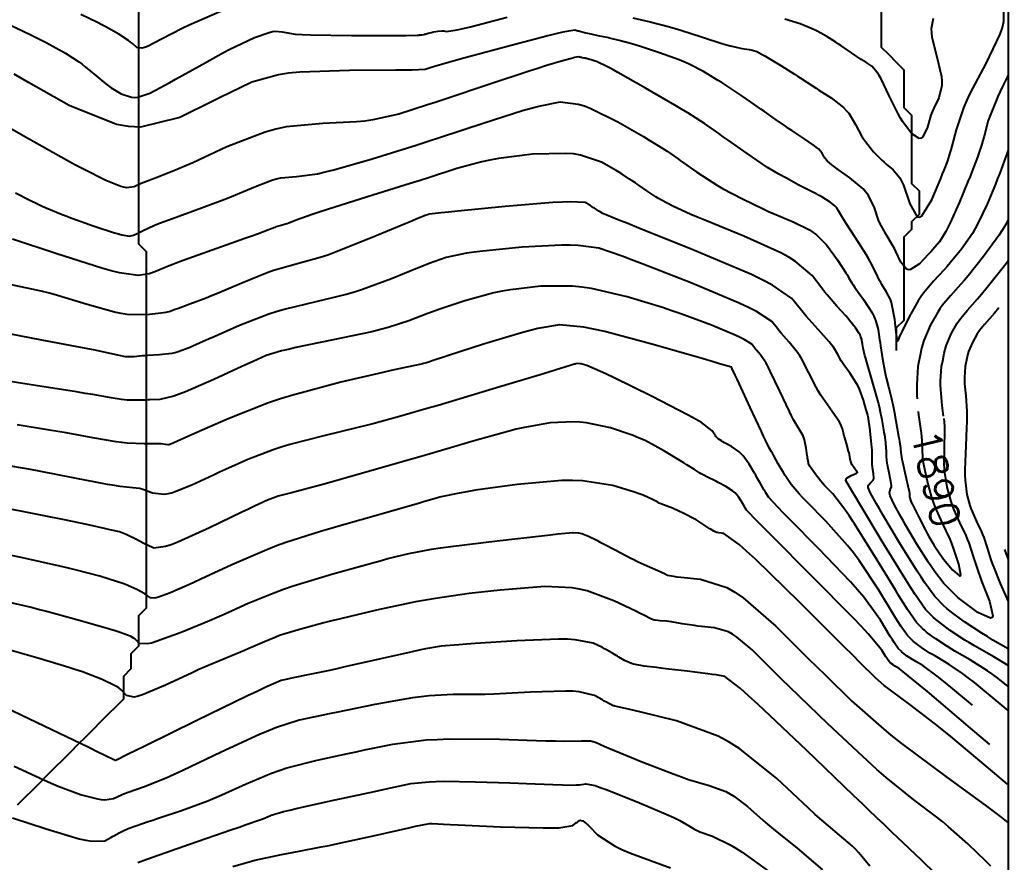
# Model space of a CAD drawing. Header units: metres. Extents: x 837117 to 838477, y 1189012 to 1191015.
# Drawn here: x 838346.1 to 838476.5, y 1189654.7 to 1189765.9 of the extents above; entities that cross this region are included whole.
import ezdxf

# ---------------------------------------------------------------- set-up
doc = ezdxf.new("R2010")
doc.units = ezdxf.units.M
doc.header["$LTSCALE"] = 0.3
doc.layers.add('COORD', color=7, linetype='Continuous', lineweight=20)
doc.layers.add('DRENAJE', color=5, linetype='Continuous', lineweight=25)
for name, color, linetype in [('COTAS 10', 1, 'Continuous'), ('COTAS INT', 252, 'Continuous'), ('MARCO IMP', 130, 'Continuous')]:
    doc.layers.add(name, color=color, linetype=linetype)
doc.styles.get("Standard").update_dxf_attribs({"font": 'simplex.shx'})

msp = doc.modelspace()

# ---------------------------------------------------------------- linework, layer by layer
at = {"layer": 'COORD'}
msp.add_lwpolyline([(837476.514, 1189013.872), (838476.514, 1189013.872), (838476.514, 1191013.872), (837476.514, 1191013.872)], close=True, dxfattribs=at)
at = {"layer": 'COTAS 10'}
for points, elevation in [([(838345.527, 1189743.047), (838346.175, 1189742.706), (838346.816, 1189742.378), (838349.071, 1189741.29), (838351.468, 1189740.267), (838352.199, 1189739.98), (838352.959, 1189739.69), (838355.945, 1189738.628), (838358.589, 1189737.774), (838359.133, 1189737.616), (838359.595, 1189737.491), (838360.587, 1189737.321), (838361.131, 1189737.462), (838361.311, 1189737.533), (838361.505, 1189737.618), (838362.311, 1189738.041), (838363.866, 1189738.75), (838364.532, 1189739.016), (838365.3, 1189739.311), (838368.92, 1189740.626), (838372.796, 1189742.045), (838373.724, 1189742.405), (838374.59, 1189742.751), (838377.196, 1189743.882), (838379.361, 1189744.718), (838379.95, 1189744.878), (838380.534, 1189745.006), (838382.605, 1189745.21), (838385.379, 1189745.562), (838386.407, 1189745.784), (838387.548, 1189746.061), (838392.605, 1189747.509), (838398.395, 1189749.337), (838399.998, 1189749.853), (838401.6, 1189750.374), (838407.387, 1189752.29), (838412.44, 1189753.893), (838413.58, 1189754.216), (838414.608, 1189754.486), (838417.387, 1189755.026), (838419.799, 1189754.745), (838420.597, 1189754.499), (838421.45, 1189754.178), (838425, 1189752.411), (838428.379, 1189750.447), (838429.125, 1189750.002), (838429.789, 1189749.601), (838431.502, 1189748.512), (838432.823, 1189747.596), (838433.24, 1189747.304), (838433.679, 1189746.996), (838435.449, 1189745.745), (838437.535, 1189744.378), (838438.174, 1189743.997), (838438.838, 1189743.615), (838441.457, 1189742.225), (838444.177, 1189740.912), (838444.905, 1189740.577), (838445.622, 1189740.256), (838448.122, 1189739.201), (838450.277, 1189738.144), (838450.778, 1189737.821), (838450.789, 1189737.813), (838451.236, 1189737.485), (838452.542, 1189736.162), (838453.487, 1189734.857), (838453.718, 1189734.532), (838453.936, 1189734.224), (838454.61, 1189733.241), (838455.105, 1189732.48), (838455.209, 1189732.311), (838455.299, 1189732.16), (838455.507, 1189731.765), (838455.871, 1189731.168), (838456.059, 1189730.89), (838456.285, 1189730.562), (838457.417, 1189728.97), (838458.555, 1189727.199), (838458.786, 1189726.758), (838458.979, 1189726.339), (838459.015, 1189726.217), (838459.369, 1189725.004), (838459.547, 1189723.683), (838459.606, 1189723.272), (838459.67, 1189722.842), (838459.938, 1189721.129), (838460.239, 1189719.441), (838460.325, 1189719.027), (838460.41, 1189718.637), (838460.726, 1189717.42), (838461.068, 1189716.088), (838461.17, 1189715.625), (838461.276, 1189715.121), (838461.449, 1189714.206), (838461.685, 1189712.961), (838462.04, 1189710.942), (838462.111, 1189710.527), (838462.17, 1189710.174), (838462.286, 1189709.422), (838462.316, 1189709.11), (838462.321, 1189709.035), (838462.325, 1189708.966), (838462.325, 1189708.757), (838462.42, 1189708.188), (838462.483, 1189707.892), (838462.561, 1189707.536), (838462.978, 1189705.748), (838463.376, 1189703.984), (838463.442, 1189703.643), (838463.49, 1189703.366), (838463.505, 1189702.9), (838463.619, 1189702.472), (838463.728, 1189702.219), (838463.871, 1189701.909), (838464.671, 1189700.304), (838465.608, 1189698.514), (838465.665, 1189698.409), (838465.838, 1189698.087), (838466.056, 1189697.69), (838466.569, 1189696.798), (838466.736, 1189696.505), (838467.469, 1189695.408), (838467.72, 1189695.067), (838467.992, 1189694.71), (838469.148, 1189693.286), (838470.067, 1189692.472), (838470.189, 1189692.499), (838470.255, 1189692.636), (838470.016, 1189694.042), (838469.312, 1189696.16), (838469.085, 1189696.745), (838468.844, 1189697.33), (838467.855, 1189699.436), (838466.882, 1189701.586), (838466.65, 1189702.198), (838466.436, 1189702.818), (838465.799, 1189705.116), (838465.385, 1189707.164), (838465.311, 1189707.626), (838465.254, 1189708.042), (838465.193, 1189709.164), (838465.155, 1189710.359), (838465.113, 1189710.821), (838465.056, 1189711.34), (838464.735, 1189713.688), (838464.686, 1189714.163)], 1890), ([(838476.514, 1189739.518), (838476.186, 1189738.87), (838475.755, 1189738.156), (838475.286, 1189737.425), (838473.271, 1189734.643), (838471.221, 1189732.089), (838470.731, 1189731.501), (838470.274, 1189730.965), (838468.904, 1189729.461), (838467.791, 1189728.15), (838467.496, 1189727.735), (838467.208, 1189727.298), (838466.217, 1189725.533), (838465.39, 1189723.541), (838465.206, 1189722.961), (838465.04, 1189722.369), (838464.978, 1189722.049), (838464.604, 1189720.126), (838464.435, 1189717.726), (838464.439, 1189717.034), (838464.464, 1189716.33), (838464.516, 1189715.83)], 1890), ([(838476.514, 1189674.72), (838475.703, 1189675.379), (838472.057, 1189678.391), (838471.224, 1189679.042), (838470.467, 1189679.614), (838468.74, 1189680.772), (838468.373, 1189681.018), (838466.897, 1189681.866), (838466.53, 1189682.087), (838466.181, 1189682.302), (838465.073, 1189683.028), (838464.186, 1189683.688), (838463.977, 1189683.862), (838463.783, 1189684.032), (838463.213, 1189684.611), (838462.35, 1189685.866), (838461.97, 1189686.462), (838461.53, 1189687.165), (838459.434, 1189690.6), (838456.846, 1189694.51), (838456.096, 1189695.512), (838455.331, 1189696.48), (838452.448, 1189699.685), (838449.936, 1189702.242), (838449.405, 1189702.8), (838448.946, 1189703.294), (838447.885, 1189704.538), (838447.263, 1189705.459), (838447.08, 1189705.749), (838446.893, 1189706.054), (838446.182, 1189707.285), (838445.549, 1189708.418), (838445.412, 1189708.661), (838445.292, 1189708.874), (838444.994, 1189709.391), (838444.492, 1189710.403), (838444.242, 1189710.928), (838443.944, 1189711.559), (838442.468, 1189714.724), (838441.017, 1189717.853), (838440.735, 1189718.462), (838440.504, 1189718.96), (838440.103, 1189719.827), (838440.052, 1189719.939), (838440.042, 1189719.961), (838440.034, 1189719.979), (838440.019, 1189720.008), (838440.016, 1189720.011), (838440.015, 1189720.013), (838440.013, 1189720.015), (838440.008, 1189720.018), (838440.006, 1189720.02), (838440.003, 1189720.021), (838439.987, 1189720.028), (838438.441, 1189720.478), (838437.473, 1189720.76), (838436.271, 1189721.109), (838429.981, 1189722.936), (838423.28, 1189724.73), (838421.819, 1189725.058), (838420.529, 1189725.313), (838417.294, 1189725.624), (838414.471, 1189725.13), (838413.441, 1189724.878), (838412.303, 1189724.575), (838407.294, 1189723.064), (838402.661, 1189721.569), (838401.76, 1189721.276), (838401.025, 1189721.036), (838399.748, 1189720.61), (838399.392, 1189720.505), (838399.237, 1189720.467), (838399.058, 1189720.427), (838398.21, 1189720.252), (838396.102, 1189719.791), (838395.129, 1189719.57), (838393.988, 1189719.308), (838388.462, 1189718.026), (838382.151, 1189716.35), (838380.516, 1189715.84), (838378.929, 1189715.31), (838373.602, 1189713.23), (838369.455, 1189711.396), (838368.612, 1189711.021), (838367.901, 1189710.703), (838366.437, 1189710.037), (838365.902, 1189709.827), (838365.778, 1189709.797), (838365.664, 1189709.78), (838365.338, 1189709.819), (838364.746, 1189709.905), (838364.464, 1189709.917), (838364.131, 1189709.924), (838362.504, 1189709.906), (838360.277, 1189709.995), (838359.567, 1189710.068), (838358.816, 1189710.163), (838355.764, 1189710.685), (838352.212, 1189711.352), (838351.146, 1189711.54), (838350.044, 1189711.728), (838345.764, 1189712.417)], 1900), ([(838474.198, 1189654.182), (838473.554, 1189654.829), (838471.195, 1189657.12), (838468.653, 1189659.386), (838467.893, 1189660.017), (838467.109, 1189660.65), (838464.076, 1189662.948), (838460.392, 1189665.887), (838459.198, 1189666.922), (838457.928, 1189668.055), (838452.716, 1189672.948), (838447.712, 1189677.806), (838446.574, 1189678.916), (838445.543, 1189679.924), (838442.716, 1189682.716), (838440.662, 1189684.456), (838440.12, 1189684.802), (838439.589, 1189685.088), (838437.764, 1189685.627), (838436.044, 1189685.804), (838435.578, 1189685.862), (838435.118, 1189685.923), (838433.494, 1189686.173), (838432.076, 1189686.401), (838431.746, 1189686.448), (838431.442, 1189686.487), (838430.57, 1189686.57), (838429.958, 1189686.632), (838429.819, 1189686.659), (838429.692, 1189686.689), (838429.343, 1189686.831), (838428.439, 1189687.297), (838427.963, 1189687.531), (838427.39, 1189687.811), (838424.502, 1189689.205), (838420.959, 1189690.52), (838419.972, 1189690.751), (838418.983, 1189690.924), (838415.387, 1189691.07), (838411.656, 1189690.788), (838410.581, 1189690.693), (838409.488, 1189690.589), (838405.387, 1189690.151), (838400.949, 1189689.516), (838399.643, 1189689.288), (838398.303, 1189689.038), (838393.185, 1189687.948), (838388.404, 1189686.815), (838387.277, 1189686.538), (838386.236, 1189686.276), (838383.185, 1189685.464), (838380.931, 1189684.778), (838380.392, 1189684.595), (838379.89, 1189684.416), (838378.383, 1189683.799), (838376.851, 1189683.112), (838376.333, 1189682.89), (838375.774, 1189682.654), (838373.415, 1189681.686), (838370.583, 1189680.488), (838369.725, 1189680.108), (838368.835, 1189679.706), (838365.356, 1189678.077), (838362.322, 1189676.793), (838361.712, 1189676.608), (838361.203, 1189676.498), (838360.196, 1189676.717), (838359.488, 1189677.465), (838359.166, 1189677.689), (838358.791, 1189677.919), (838356.982, 1189678.807), (838354.393, 1189679.8), (838353.526, 1189680.095), (838352.594, 1189680.399), (838348.683, 1189681.573), (838344.954, 1189682.615)], 1910), ([(838374.221, 1189654.133), (838377.125, 1189654.944), (838379.388, 1189655.459), (838380.019, 1189655.591), (838380.651, 1189655.719), (838382.951, 1189656.143), (838385.893, 1189656.705), (838386.931, 1189656.92), (838388.066, 1189657.16), (838392.972, 1189658.239), (838397.445, 1189659.241), (838398.307, 1189659.432), (838399.006, 1189659.585), (838400.17, 1189659.825), (838400.285, 1189659.819), (838400.323, 1189659.816), (838400.363, 1189659.814), (838400.527, 1189659.801), (838402.016, 1189659.727), (838402.892, 1189659.686), (838403.968, 1189659.635), (838409.527, 1189659.378), (838415.17, 1189659.211), (838416.299, 1189659.218), (838417.24, 1189659.248), (838419.071, 1189659.548), (838419.574, 1189659.921), (838419.677, 1189659.998), (838419.765, 1189660.063), (838419.951, 1189660.199), (838420.071, 1189660.227), (838420.116, 1189660.223), (838420.167, 1189660.213), (838420.394, 1189660.138), (838420.852, 1189659.792), (838421.048, 1189659.613), (838421.273, 1189659.396), (838422.339, 1189658.312), (838424.584, 1189656.841), (838425.553, 1189656.381), (838426.674, 1189655.898), (838431.975, 1189653.963)], 1920)]:
    msp.add_lwpolyline(points, dxfattribs=dict(at, elevation=elevation))
at = {"layer": 'COTAS INT'}
for points, elevation in [([(838427.002, 1189766.146), (838429.263, 1189765.604), (838431.827, 1189764.922), (838432.568, 1189764.707), (838433.323, 1189764.482), (838436.161, 1189763.573), (838438.738, 1189762.75), (838439.327, 1189762.579), (838439.837, 1189762.439), (838439.863, 1189762.432), (838441.351, 1189762.103), (838442.347, 1189761.937), (838442.572, 1189761.891), (838442.776, 1189761.846), (838443.332, 1189761.686), (838444.073, 1189761.305), (838444.393, 1189761.121), (838444.762, 1189760.902), (838446.514, 1189759.827), (838448.307, 1189758.699), (838448.702, 1189758.447), (838449.055, 1189758.222), (838449.964, 1189757.626), (838450.83, 1189757.051), (838451.156, 1189756.838), (838451.518, 1189756.602), (838453.134, 1189755.556), (838454.763, 1189754.292), (838455.133, 1189753.918), (838455.468, 1189753.533), (838456.385, 1189752.057), (838457.166, 1189750.567), (838457.415, 1189750.174), (838457.678, 1189749.789), (838458.746, 1189748.467), (838459.85, 1189747.33), (838460.135, 1189747.062), (838460.411, 1189746.814), (838461.336, 1189746.085), (838462.201, 1189745.031), (838462.439, 1189744.577), (838462.677, 1189744.053), (838463.533, 1189741.577), (838464.495, 1189739.873), (838464.8, 1189739.835), (838465.122, 1189739.986), (838466.422, 1189742.099), (838467.604, 1189744.922), (838467.851, 1189745.52), (838468.063, 1189746.038), (838468.538, 1189747.247), (838468.862, 1189748.298), (838468.979, 1189748.716), (838469.107, 1189749.191), (838469.669, 1189751.365), (838470.66, 1189754.249), (838471.058, 1189755.171), (838471.511, 1189756.146), (838473.597, 1189760.112), (838475.438, 1189763.955), (838475.737, 1189764.852), (838475.944, 1189765.676), (838475.929, 1189768.051)], 1884), ([(838373.803, 1189767.486), (838369.468, 1189765.613), (838368.451, 1189765.147), (838367.514, 1189764.703), (838364.79, 1189763.292), (838362.951, 1189762.36), (838362.571, 1189762.219), (838362.247, 1189762.129), (838361.543, 1189762.225), (838360.973, 1189762.753), (838360.733, 1189762.934), (838360.458, 1189763.131), (838359.167, 1189763.972), (838357.472, 1189764.944), (838356.941, 1189765.224), (838356.384, 1189765.509), (838354.152, 1189766.579)], 1882), ([(838342.831, 1189766.11), (838347.563, 1189763.885), (838348.626, 1189763.361), (838349.582, 1189762.878), (838352.141, 1189761.467), (838353.888, 1189760.315), (838354.333, 1189759.995), (838354.76, 1189759.675), (838356.159, 1189758.514), (838357.452, 1189757.432), (838357.812, 1189757.162), (838358.173, 1189756.905), (838359.483, 1189756.08), (838360.862, 1189755.645), (838361.266, 1189755.633), (838361.68, 1189755.669), (838363.253, 1189756.187), (838365.246, 1189757.238), (838365.924, 1189757.609), (838366.657, 1189758.015), (838369.761, 1189759.771), (838372.991, 1189761.551), (838373.803, 1189761.973), (838374.58, 1189762.363), (838377.09, 1189763.514), (838379.033, 1189764.207), (838379.453, 1189764.308), (838379.82, 1189764.369), (838380.72, 1189764.264), (838382.464, 1189763.972), (838383.364, 1189763.917), (838384.445, 1189763.872), (838389.858, 1189763.801), (838395.202, 1189763.806), (838396.241, 1189763.809), (838397.088, 1189763.813), (838398.555, 1189763.834), (838398.778, 1189763.859), (838398.841, 1189763.866), (838398.905, 1189763.873), (838399.141, 1189763.899), (838399.416, 1189763.945), (838399.505, 1189763.965), (838399.599, 1189763.987), (838399.986, 1189764.094), (838400.442, 1189764.215), (838400.581, 1189764.246), (838400.724, 1189764.276), (838401.287, 1189764.378), (838401.826, 1189764.428), (838401.954, 1189764.426), (838402.073, 1189764.417), (838402.427, 1189764.328), (838403.831, 1189764.532), (838404.612, 1189764.709), (838405.563, 1189764.938), (838410.415, 1189766.197)], 1884), ([(838466.611, 1189766.05), (838466.34, 1189764.657), (838466.37, 1189764.139), (838466.445, 1189763.562), (838467.094, 1189761), (838467.708, 1189758.376), (838467.76, 1189757.761), (838467.762, 1189757.194), (838467.343, 1189755.55), (838466.651, 1189754.131), (838466.48, 1189753.705), (838466.318, 1189753.266), (838465.808, 1189751.564), (838465.222, 1189750.367), (838465.011, 1189750.246), (838464.78, 1189750.216), (838463.773, 1189750.869), (838462.622, 1189752.391), (838462.301, 1189752.91), (838461.978, 1189753.471), (838460.805, 1189755.847), (838459.733, 1189758.058), (838459.474, 1189758.514), (838459.233, 1189758.903), (838458.5, 1189759.745), (838457.712, 1189760.262), (838457.436, 1189760.447), (838457.134, 1189760.649), (838455.835, 1189761.527), (838454.449, 1189762.457), (838454.093, 1189762.692), (838453.749, 1189762.917), (838452.604, 1189763.648), (838451.412, 1189764.312), (838451.037, 1189764.494), (838450.643, 1189764.676), (838449.059, 1189765.33), (838447.053, 1189765.947)], 1882), ([(838476.514, 1189758.537), (838476.426, 1189758.376), (838475.725, 1189756.986), (838475.131, 1189755.75), (838473.882, 1189752.564), (838473.327, 1189750.493), (838473.171, 1189749.96), (838473.015, 1189749.443), (838472.442, 1189747.722), (838471.723, 1189745.825), (838471.474, 1189745.198), (838471.203, 1189744.526), (838470.044, 1189741.732), (838468.853, 1189739.066), (838468.562, 1189738.476), (838468.287, 1189737.95), (838467.435, 1189736.584), (838466.581, 1189735.562), (838466.305, 1189735.253), (838466.012, 1189734.932), (838464.813, 1189733.681), (838463.639, 1189732.904), (838463.361, 1189732.883), (838463.105, 1189732.945), (838462.352, 1189733.873), (838461.698, 1189735.297), (838461.503, 1189735.673), (838461.303, 1189736.041), (838460.53, 1189737.306), (838459.781, 1189738.617), (838459.595, 1189739.015), (838459.419, 1189739.428), (838458.859, 1189741.044), (838458.061, 1189742.696), (838457.735, 1189743.131), (838457.363, 1189743.556), (838455.638, 1189745.013), (838453.946, 1189746.204), (838453.595, 1189746.462), (838453.295, 1189746.689), (838452.634, 1189747.25), (838452.332, 1189747.625), (838452.257, 1189747.734), (838452.187, 1189747.845), (838451.966, 1189748.267), (838451.479, 1189748.832), (838451.24, 1189749.033), (838450.957, 1189749.254), (838449.562, 1189750.213), (838447.956, 1189751.264), (838447.54, 1189751.542), (838447.137, 1189751.814), (838445.787, 1189752.751), (838444.338, 1189753.769), (838443.874, 1189754.093), (838443.381, 1189754.435), (838443.104, 1189754.626), (838441.374, 1189755.818), (838439.267, 1189757.225), (838438.712, 1189757.581), (838438.17, 1189757.923), (838436.311, 1189759.037), (838434.34, 1189760.039), (838433.725, 1189760.31), (838433.081, 1189760.579), (838430.508, 1189761.525), (838428.011, 1189762.338), (838427.414, 1189762.522), (838426.86, 1189762.689), (838425.2, 1189763.146), (838423.931, 1189763.451), (838423.622, 1189763.522), (838423.331, 1189763.587), (838422.435, 1189763.775), (838421.683, 1189763.927), (838421.483, 1189763.97), (838421.287, 1189764.012), (838420.611, 1189764.168), (838420.018, 1189764.314), (838419.875, 1189764.35), (838419.742, 1189764.385), (838419.335, 1189764.497), (838417.734, 1189764.223), (838416.848, 1189764.015), (838415.769, 1189763.75), (838410.271, 1189762.313), (838404.714, 1189760.814), (838403.598, 1189760.509), (838402.666, 1189760.252), (838400.824, 1189759.723), (838400.244, 1189759.529), (838400.106, 1189759.484), (838399.978, 1189759.442), (838399.598, 1189759.321), (838397.873, 1189759.242), (838396.897, 1189759.227), (838395.705, 1189759.215), (838389.598, 1189759.196), (838383.053, 1189758.959), (838381.584, 1189758.81), (838380.264, 1189758.624), (838376.737, 1189757.651), (838373.727, 1189756.197), (838372.733, 1189755.708), (838371.67, 1189755.182), (838367.248, 1189752.967), (838362.038, 1189751.716), (838360.477, 1189751.796), (838358.865, 1189752.061), (838352.617, 1189754.562), (838347.264, 1189757.598), (838346.217, 1189758.201), (838345.357, 1189758.701)], 1886), ([(838476.514, 1189748.687), (838476.346, 1189748.198), (838475.393, 1189745.636), (838475.113, 1189744.915), (838474.826, 1189744.188), (838473.731, 1189741.519), (838472.519, 1189738.968), (838472.159, 1189738.316), (838471.787, 1189737.688), (838470.353, 1189735.614), (838468.871, 1189733.795), (838468.469, 1189733.327), (838468.071, 1189732.875), (838466.662, 1189731.372), (838465.324, 1189729.796), (838464.97, 1189729.297), (838464.624, 1189728.772), (838463.432, 1189726.65), (838462.508, 1189724.776), (838462.33, 1189724.406), (838462.186, 1189724.101), (838462.082, 1189723.857), (838461.947, 1189723.539), (838461.927, 1189723.454), (838461.921, 1189723.45), (838461.916, 1189723.455), (838461.893, 1189723.542), (838461.831, 1189724.014), (838461.825, 1189724.057), (838461.79, 1189724.331), (838461.748, 1189724.662), (838461.538, 1189726.332), (838461.213, 1189728.141), (838461.097, 1189728.56), (838460.972, 1189728.943), (838460.427, 1189730.028), (838459.842, 1189730.93), (838459.69, 1189731.197), (838459.543, 1189731.472), (838459.052, 1189732.527), (838458.359, 1189733.897), (838458.086, 1189734.37), (838457.777, 1189734.883), (838456.366, 1189737.076), (838455.026, 1189739.123), (838454.761, 1189739.545), (838454.542, 1189739.904), (838454.135, 1189740.679), (838453.9, 1189741.075), (838453.789, 1189741.196), (838453.659, 1189741.322), (838453.023, 1189741.817), (838451.911, 1189742.489), (838451.481, 1189742.727), (838450.997, 1189742.986), (838448.81, 1189744.11), (838447.242, 1189744.963), (838446.236, 1189745.51), (838445.509, 1189745.944), (838444.776, 1189746.399), (838442.08, 1189748.21), (838439.55, 1189749.999), (838438.922, 1189750.439), (838438.326, 1189750.856), (838436.438, 1189752.165), (838434.225, 1189753.587), (838433.425, 1189754.075), (838432.543, 1189754.604), (838428.681, 1189756.857), (838425.029, 1189758.923), (838424.281, 1189759.335), (838423.645, 1189759.677), (838422.299, 1189760.334), (838421.752, 1189760.511), (838421.622, 1189760.552), (838421.501, 1189760.588), (838421.138, 1189760.688), (838420.86, 1189760.755), (838420.792, 1189760.77), (838420.729, 1189760.785), (838420.533, 1189760.826), (838420.368, 1189760.859), (838420.324, 1189760.868), (838420.282, 1189760.878), (838420.134, 1189760.912), (838420.004, 1189760.944), (838419.973, 1189760.952), (838419.943, 1189760.959), (838419.855, 1189760.984), (838419.504, 1189760.924), (838419.31, 1189760.878), (838419.074, 1189760.82), (838417.872, 1189760.506), (838415.458, 1189759.775), (838414.459, 1189759.455), (838413.316, 1189759.083), (838407.993, 1189757.313), (838402.361, 1189755.435), (838401.024, 1189754.995), (838399.782, 1189754.59), (838396.101, 1189753.415), (838392.71, 1189752.651), (838391.652, 1189752.506), (838390.542, 1189752.389), (838386.101, 1189752.203), (838381.251, 1189751.726), (838379.883, 1189751.426), (838378.504, 1189751.052), (838373.431, 1189749.094), (838368.926, 1189747.006), (838367.905, 1189746.551), (838366.982, 1189746.149), (838364.465, 1189745.14), (838362.825, 1189744.533), (838362.456, 1189744.384), (838362.123, 1189744.244), (838361.223, 1189743.807), (838360.244, 1189743.706), (838359.86, 1189743.776), (838359.427, 1189743.89), (838357.456, 1189744.658), (838354.5, 1189746.141), (838353.446, 1189746.706), (838352.29, 1189747.338), (838347.266, 1189750.176), (838342.406, 1189752.901)], 1888), ([(838468.005, 1189713.262), (838468.056, 1189712.79), (838468.089, 1189712.187), (838468.107, 1189711.584), (838468.058, 1189709.402), (838468.028, 1189707.27), (838468.06, 1189706.698), (838468.108, 1189706.135), (838468.427, 1189704.17), (838468.946, 1189702.297), (838469.12, 1189701.792), (838469.309, 1189701.293), (838470.102, 1189699.54), (838470.911, 1189697.814), (838470.912, 1189697.811), (838471.111, 1189697.327), (838471.299, 1189696.84), (838471.887, 1189695.061), (838472.531, 1189693.064), (838472.753, 1189692.44), (838472.995, 1189691.786), (838474.03, 1189689.164), (838474.502, 1189687.213), (838474.389, 1189686.982), (838474.171, 1189686.884), (838472.504, 1189687.645), (838470.382, 1189689.23), (838469.877, 1189689.651), (838469.407, 1189690.064), (838468.01, 1189691.494), (838466.756, 1189693.129), (838466.378, 1189693.672), (838465.986, 1189694.254), (838464.456, 1189696.684), (838463.014, 1189699.116), (838462.678, 1189699.7), (838462.368, 1189700.246), (838461.475, 1189701.891), (838460.956, 1189703.037), (838460.882, 1189703.268), (838460.839, 1189703.46), (838460.933, 1189703.84), (838461.1, 1189704.232), (838461.102, 1189704.432), (838461.085, 1189704.672), (838460.862, 1189705.868), (838460.588, 1189707.13), (838460.537, 1189707.411), (838460.498, 1189707.662), (838460.449, 1189708.322), (838460.448, 1189708.876), (838460.439, 1189709.061), (838460.426, 1189709.259), (838460.346, 1189710.086), (838460.213, 1189711.103), (838460.165, 1189711.421), (838460.113, 1189711.755), (838459.887, 1189713.091), (838459.722, 1189713.851), (838459.521, 1189714.779), (838459.381, 1189715.336), (838459.225, 1189715.93), (838458.518, 1189718.396), (838457.844, 1189720.686), (838457.708, 1189721.169), (838457.594, 1189721.586), (838457.365, 1189722.548), (838457.287, 1189723.046), (838457.269, 1189723.171), (838457.251, 1189723.291), (838457.199, 1189723.675), (838457.042, 1189724.123), (838456.959, 1189724.283), (838456.858, 1189724.459), (838456.348, 1189725.222), (838455.595, 1189726.189), (838455.341, 1189726.493), (838455.068, 1189726.813), (838453.916, 1189728.099), (838452.633, 1189729.56), (838452.277, 1189729.99), (838451.921, 1189730.432), (838450.631, 1189732.121), (838448.465, 1189733.99), (838447.556, 1189734.544), (838446.513, 1189735.115), (838441.631, 1189737.312), (838436.691, 1189739.32), (838435.611, 1189739.772), (838434.656, 1189740.178), (838432.248, 1189741.27), (838430.753, 1189742.063), (838430.374, 1189742.281), (838430.009, 1189742.499), (838428.819, 1189743.279), (838427.808, 1189743.993), (838427.558, 1189744.169), (838427.32, 1189744.336), (838426.565, 1189744.859), (838425.588, 1189745.48), (838425.209, 1189745.709), (838424.783, 1189745.963), (838422.854, 1189747.084), (838420.099, 1189748.023), (838419.153, 1189748.161), (838418.126, 1189748.247), (838413.757, 1189748.117), (838409.249, 1189747.544), (838408.135, 1189747.349), (838407.08, 1189747.139), (838403.757, 1189746.251), (838400.16, 1189745.073), (838398.933, 1189744.68), (838397.606, 1189744.258), (838391.977, 1189742.494), (838386.71, 1189740.834), (838385.611, 1189740.477), (838384.668, 1189740.166), (838382.561, 1189739.416), (838381.594, 1189739.03), (838381.37, 1189738.949), (838381.166, 1189738.879), (838380.584, 1189738.717), (838380.074, 1189738.583), (838379.914, 1189738.53), (838379.745, 1189738.47), (838379.07, 1189738.198), (838377.465, 1189737.583), (838376.709, 1189737.308), (838375.82, 1189736.987), (838371.485, 1189735.447), (838367.188, 1189733.909), (838366.322, 1189733.588), (838365.595, 1189733.314), (838364.141, 1189732.703), (838363.443, 1189732.424), (838363.193, 1189732.358), (838362.919, 1189732.297), (838361.726, 1189732.118), (838359.257, 1189732.468), (838358.178, 1189732.74), (838356.928, 1189733.088), (838350.986, 1189734.979), (838345.157, 1189736.927)], 1892), ([(838476.514, 1189682.861), (838474.499, 1189684.021), (838473.76, 1189684.468), (838473.052, 1189684.906), (838470.753, 1189686.417), (838468.872, 1189687.817), (838468.428, 1189688.185), (838468.018, 1189688.545), (838466.811, 1189689.773), (838465.497, 1189691.574), (838465.02, 1189692.294), (838464.492, 1189693.111), (838462.176, 1189696.863), (838459.973, 1189700.542), (838459.517, 1189701.313), (838459.128, 1189701.977), (838458.28, 1189703.479), (838458.042, 1189704.166), (838458.037, 1189704.316), (838458.059, 1189704.448), (838458.361, 1189704.78), (838458.71, 1189705.097), (838458.761, 1189705.221), (838458.793, 1189705.36), (838458.746, 1189705.989), (838458.614, 1189706.724), (838458.592, 1189706.929), (838458.577, 1189707.135), (838458.573, 1189707.887), (838458.571, 1189708.786), (838458.556, 1189709.086), (838458.535, 1189709.407), (838458.407, 1189710.75), (838458.255, 1189712.033), (838458.219, 1189712.316), (838458.186, 1189712.568), (838458.088, 1189713.221), (838458.084, 1189713.239), (838457.937, 1189713.872), (838457.87, 1189714.123), (838457.792, 1189714.406), (838457.419, 1189715.682), (838456.879, 1189717.117), (838456.695, 1189717.5), (838456.497, 1189717.876), (838455.657, 1189719.18), (838454.841, 1189720.334), (838454.657, 1189720.616), (838454.492, 1189720.881), (838454.048, 1189721.703), (838453.448, 1189722.646), (838453.185, 1189722.987), (838452.879, 1189723.363), (838451.424, 1189725.011), (838449.843, 1189726.779), (838449.457, 1189727.23), (838449.095, 1189727.664), (838447.976, 1189729.095), (838445.418, 1189730.87), (838444.149, 1189731.521), (838442.635, 1189732.242), (838435.141, 1189735.423), (838427.759, 1189738.384), (838426.317, 1189738.966), (838425.135, 1189739.445), (838423.039, 1189740.315), (838422.668, 1189740.512), (838422.574, 1189740.566), (838422.484, 1189740.62), (838422.188, 1189740.814), (838421.937, 1189740.991), (838421.875, 1189741.035), (838421.816, 1189741.076), (838421.629, 1189741.206), (838421.386, 1189741.36), (838421.292, 1189741.417), (838421.187, 1189741.48), (838420.708, 1189741.758), (838418.748, 1189741.867), (838417.709, 1189741.824), (838416.454, 1189741.748), (838410.127, 1189741.209), (838403.889, 1189740.601), (838402.691, 1189740.482), (838401.721, 1189740.385), (838400.127, 1189740.211), (838400.005, 1189740.172), (838399.964, 1189740.158), (838399.919, 1189740.144), (838399.729, 1189740.084), (838398.507, 1189739.59), (838397.812, 1189739.302), (838396.962, 1189738.949), (838392.604, 1189737.125), (838387.846, 1189735.228), (838386.745, 1189734.828), (838385.737, 1189734.482), (838382.875, 1189733.687), (838380.363, 1189733.026), (838379.575, 1189732.766), (838378.747, 1189732.472), (838375.425, 1189731.131), (838372.188, 1189729.752), (838371.414, 1189729.433), (838370.693, 1189729.142), (838368.531, 1189728.322), (838367.033, 1189727.786), (838366.731, 1189727.674), (838366.478, 1189727.578), (838365.971, 1189727.366), (838365.38, 1189727.231), (838365.075, 1189727.184), (838364.707, 1189727.133), (838362.865, 1189726.916), (838360.296, 1189726.979), (838359.469, 1189727.104), (838358.592, 1189727.277), (838355.01, 1189728.292), (838351.099, 1189729.495), (838350.015, 1189729.787), (838348.931, 1189730.06), (838345.01, 1189730.895)], 1894), ([(838476.514, 1189680.668), (838474.622, 1189681.778), (838472.044, 1189683.259), (838471.403, 1189683.645), (838470.794, 1189684.02), (838468.86, 1189685.288), (838467.31, 1189686.441), (838466.944, 1189686.744), (838466.606, 1189687.04), (838465.612, 1189688.052), (838464.239, 1189690.019), (838463.662, 1189690.917), (838462.999, 1189691.968), (838459.896, 1189697.042), (838456.931, 1189701.968), (838456.356, 1189702.926), (838455.888, 1189703.708), (838455.084, 1189705.066), (838455.127, 1189705.294), (838455.192, 1189705.364), (838455.28, 1189705.436), (838455.789, 1189705.72), (838456.32, 1189705.963), (838456.421, 1189706.01), (838456.502, 1189706.047), (838456.631, 1189706.109), (838456.63, 1189706.115), (838456.63, 1189706.133), (838456.563, 1189706.233), (838456.52, 1189706.291), (838456.467, 1189706.362), (838456.187, 1189706.727), (838455.898, 1189707.181), (838455.838, 1189707.308), (838455.787, 1189707.436), (838455.678, 1189707.901), (838455.568, 1189708.497), (838455.517, 1189708.708), (838455.458, 1189708.938), (838455.167, 1189709.933), (838454.899, 1189710.846), (838454.878, 1189710.916), (838454.818, 1189711.139), (838454.768, 1189711.341), (838454.662, 1189711.891), (838454.373, 1189712.559), (838454.208, 1189712.835), (838454.005, 1189713.151), (838452.966, 1189714.62), (838451.764, 1189716.386), (838451.46, 1189716.889), (838451.167, 1189717.398), (838450.213, 1189719.286), (838449.284, 1189721.08), (838449.007, 1189721.53), (838448.722, 1189721.96), (838447.622, 1189723.344), (838446.567, 1189724.523), (838446.31, 1189724.824), (838446.068, 1189725.114), (838445.322, 1189726.068), (838443.308, 1189727.376), (838442.267, 1189727.888), (838441.016, 1189728.465), (838434.753, 1189731.093), (838428.232, 1189733.659), (838426.819, 1189734.198), (838425.576, 1189734.662), (838422.505, 1189735.718), (838419.758, 1189736.085), (838418.72, 1189736.115), (838417.561, 1189736.113), (838412.374, 1189735.849), (838407.207, 1189735.356), (838406.061, 1189735.21), (838405.038, 1189735.061), (838402.374, 1189734.488), (838400.138, 1189733.696), (838399.385, 1189733.408), (838398.575, 1189733.09), (838395.166, 1189731.696), (838391.329, 1189730.263), (838390.249, 1189729.922), (838389.161, 1189729.604), (838385.166, 1189728.656), (838381.162, 1189727.692), (838380.068, 1189727.364), (838378.981, 1189727.01), (838375.106, 1189725.513), (838371.755, 1189724.047), (838370.998, 1189723.713), (838370.314, 1189723.41), (838368.459, 1189722.573), (838367.023, 1189722.046), (838366.602, 1189721.938), (838366.172, 1189721.846), (838364.536, 1189721.65), (838362.988, 1189721.558), (838362.613, 1189721.532), (838362.261, 1189721.505), (838361.183, 1189721.407), (838360.29, 1189721.376), (838360.054, 1189721.392), (838359.824, 1189721.419), (838359.034, 1189721.605), (838357.041, 1189722.064), (838356.051, 1189722.262), (838354.872, 1189722.492), (838349.034, 1189723.581), (838343.104, 1189724.74)], 1896), ([(838467.971, 1189713.576), (838467.819, 1189714.963), (838467.602, 1189717.071), (838467.582, 1189717.633), (838467.58, 1189718.185), (838467.715, 1189720.101), (838467.867, 1189720.881), (838468.063, 1189721.89), (838468.194, 1189722.363), (838468.342, 1189722.826), (838469.001, 1189724.415), (838469.792, 1189725.823), (838470.022, 1189726.172), (838470.257, 1189726.503), (838471.145, 1189727.55), (838472.478, 1189729.055), (838472.993, 1189729.674), (838473.572, 1189730.382), (838476.188, 1189733.673), (838476.514, 1189734.111)], 1892), ([(838476.514, 1189677.891), (838475.157, 1189678.981), (838474.467, 1189679.489), (838473.794, 1189679.963), (838471.498, 1189681.398), (838469.47, 1189682.563), (838468.967, 1189682.866), (838468.488, 1189683.161), (838466.966, 1189684.158), (838466.39, 1189684.587), (838465.748, 1189685.065), (838465.461, 1189685.303), (838465.194, 1189685.536), (838464.412, 1189686.332), (838463.226, 1189688.055), (838462.705, 1189688.873), (838462.101, 1189689.838), (838461.665, 1189690.553), (838459.223, 1189694.555), (838456.241, 1189699.352), (838456.059, 1189699.628), (838455.572, 1189700.367), (838454.97, 1189701.248), (838453.361, 1189703.299), (838452.293, 1189704.416), (838452.033, 1189704.707), (838451.789, 1189704.99), (838451.033, 1189705.947), (838450.503, 1189706.707), (838450.4, 1189706.867), (838450.316, 1189707.004), (838450.173, 1189707.315), (838450.151, 1189707.473), (838450.143, 1189707.515), (838450.135, 1189707.555), (838450.099, 1189707.691), (838450.04, 1189708.023), (838450.018, 1189708.186), (838449.992, 1189708.381), (838449.877, 1189709.342), (838449.654, 1189710.433), (838449.56, 1189710.71), (838449.453, 1189710.976), (838448.952, 1189711.844), (838448.198, 1189713.098), (838447.932, 1189713.608), (838447.64, 1189714.188), (838446.379, 1189716.868), (838445.12, 1189719.514), (838444.83, 1189720.073), (838444.565, 1189720.557), (838443.821, 1189721.676), (838443.292, 1189722.267), (838443.163, 1189722.418), (838443.042, 1189722.563), (838442.668, 1189723.042), (838441.658, 1189723.697), (838441.136, 1189723.954), (838440.509, 1189724.243), (838437.37, 1189725.56), (838433.337, 1189727.069), (838432.146, 1189727.479), (838430.924, 1189727.886), (838426.243, 1189729.327), (838421.519, 1189730.407), (838420.269, 1189730.586), (838419.045, 1189730.713), (838414.834, 1189730.736), (838410.839, 1189730.243), (838409.751, 1189730.044), (838408.671, 1189729.818), (838404.834, 1189728.776), (838401.4, 1189727.632), (838400.573, 1189727.342), (838399.8, 1189727.063), (838397.457, 1189726.153), (838394.712, 1189725.257), (838393.686, 1189724.987), (838392.544, 1189724.709), (838387.457, 1189723.625), (838382.548, 1189722.613), (838381.518, 1189722.379), (838380.63, 1189722.165), (838378.614, 1189721.561), (838376.895, 1189720.79), (838376.194, 1189720.471), (838375.397, 1189720.107), (838371.706, 1189718.409), (838367.98, 1189716.791), (838367.16, 1189716.476), (838366.433, 1189716.219), (838364.57, 1189715.775), (838363.328, 1189715.716), (838362.992, 1189715.702), (838362.658, 1189715.689), (838361.479, 1189715.652), (838360.267, 1189715.683), (838359.913, 1189715.714), (838359.55, 1189715.754), (838358.171, 1189715.978), (838355.766, 1189716.4), (838354.756, 1189716.566), (838353.598, 1189716.752), (838348.171, 1189717.601), (838342.878, 1189718.428)], 1898), ([(838475.255, 1189727.848), (838474.682, 1189727.144), (838473.387, 1189725.638), (838472.724, 1189724.857), (838472.548, 1189724.61), (838472.377, 1189724.349), (838471.786, 1189723.297), (838471.293, 1189722.11), (838471.183, 1189721.765), (838471.085, 1189721.412), (838470.833, 1189720.114), (838470.825, 1189720.075), (838470.724, 1189718.645), (838470.726, 1189718.232), (838470.741, 1189717.813), (838470.902, 1189716.238), (838471.055, 1189714.241), (838471.064, 1189713.554), (838471.06, 1189712.81), (838471.026, 1189712.035), (838470.923, 1189709.64), (838470.803, 1189706.498), (838470.809, 1189705.771), (838470.831, 1189705.106), (838471.054, 1189703.223), (838471.455, 1189701.775), (838471.59, 1189701.385), (838471.736, 1189700.999), (838472.349, 1189699.645), (838472.975, 1189698.308), (838473.129, 1189697.933), (838473.274, 1189697.557), (838473.729, 1189696.182), (838474.235, 1189694.617), (838474.413, 1189694.122), (838474.607, 1189693.599), (838475.443, 1189691.483), (838476.514, 1189689.111)], 1894), ([(838471.8, 1189675.415), (838468.957, 1189677.8), (838467.98, 1189678.595), (838467.141, 1189679.265), (838465.249, 1189680.638), (838464.323, 1189681.17), (838464.093, 1189681.308), (838463.875, 1189681.443), (838463.18, 1189681.898), (838462.624, 1189682.312), (838462.493, 1189682.421), (838462.371, 1189682.527), (838462.014, 1189682.891), (838461.473, 1189683.677), (838461.235, 1189684.051), (838460.959, 1189684.491), (838459.645, 1189686.645), (838457.451, 1189689.668), (838456.62, 1189690.657), (838455.692, 1189691.712), (838451.534, 1189696.071), (838447.61, 1189700.024), (838446.829, 1189700.822), (838446.18, 1189701.493), (838444.943, 1189702.844), (838444.553, 1189703.422), (838444.438, 1189703.604), (838444.321, 1189703.795), (838443.875, 1189704.567), (838443.357, 1189705.481), (838443.195, 1189705.762), (838443.025, 1189706.055), (838442.34, 1189707.216), (838441.534, 1189708.329), (838441.287, 1189708.591), (838441.029, 1189708.834), (838440.01, 1189709.546), (838439.08, 1189710.06), (838438.878, 1189710.178), (838438.699, 1189710.285), (838438.255, 1189710.581), (838437.961, 1189710.882), (838437.877, 1189710.991), (838437.792, 1189711.112), (838437.477, 1189711.642), (838436.05, 1189712.709), (838435.264, 1189713.169), (838434.309, 1189713.699), (838429.446, 1189716.207), (838424.507, 1189718.636), (838423.503, 1189719.118), (838422.657, 1189719.517), (838420.913, 1189720.265), (838420.3, 1189720.429), (838420.167, 1189720.459), (838420.049, 1189720.483), (838419.754, 1189720.511), (838419.482, 1189720.461), (838419.378, 1189720.435), (838419.263, 1189720.404), (838418.744, 1189720.246), (838416.884, 1189719.676), (838415.923, 1189719.384), (838414.769, 1189719.035), (838408.99, 1189717.291), (838402.747, 1189715.419), (838401.301, 1189714.989), (838399.976, 1189714.598), (838396.213, 1189713.503), (838392.875, 1189712.602), (838391.819, 1189712.333), (838390.706, 1189712.054), (838386.213, 1189710.976), (838381.718, 1189709.807), (838380.604, 1189709.47), (838379.547, 1189709.129), (838376.203, 1189707.852), (838373.258, 1189706.53), (838372.452, 1189706.16), (838371.651, 1189705.789), (838368.795, 1189704.434), (838366.281, 1189703.446), (838365.697, 1189703.306), (838365.161, 1189703.223), (838363.627, 1189703.407), (838362.488, 1189703.854), (838362.201, 1189703.937), (838361.926, 1189704.003), (838361.035, 1189704.096), (838359.365, 1189704.282), (838358.598, 1189704.407), (838357.7, 1189704.563), (838353.357, 1189705.392), (838348.659, 1189706.305), (838347.536, 1189706.514), (838346.49, 1189706.704), (838343.357, 1189707.232)], 1902), ([(838474.097, 1189670.245), (838471.541, 1189672.393), (838465.857, 1189677.21), (838464.737, 1189678.148), (838463.815, 1189678.915), (838462.125, 1189680.258), (838461.75, 1189680.474), (838461.657, 1189680.53), (838461.568, 1189680.584), (838461.287, 1189680.768), (838461.062, 1189680.936), (838461.009, 1189680.98), (838460.96, 1189681.023), (838460.815, 1189681.17), (838460.596, 1189681.488), (838460.5, 1189681.64), (838460.388, 1189681.818), (838459.856, 1189682.689), (838458.055, 1189684.826), (838457.144, 1189685.802), (838456.053, 1189686.944), (838450.621, 1189692.457), (838445.284, 1189697.806), (838444.252, 1189698.845), (838443.414, 1189699.691), (838442.001, 1189701.151), (838441.843, 1189701.385), (838441.796, 1189701.459), (838441.749, 1189701.536), (838441.568, 1189701.848), (838441.359, 1189702.218), (838441.293, 1189702.332), (838441.224, 1189702.451), (838440.947, 1189702.921), (838440.505, 1189703.434), (838440.331, 1189703.579), (838440.136, 1189703.726), (838439.246, 1189704.271), (838438.264, 1189704.792), (838438.01, 1189704.924), (838437.764, 1189705.051), (838436.942, 1189705.467), (838436.196, 1189705.858), (838435.998, 1189705.97), (838435.803, 1189706.083), (838435.132, 1189706.504), (838434.133, 1189707.142), (838433.732, 1189707.392), (838433.276, 1189707.674), (838431.181, 1189708.958), (838428.595, 1189710.337), (838427.83, 1189710.679), (838427.043, 1189711.004), (838424.027, 1189712.035), (838420.89, 1189712.693), (838420.026, 1189712.783), (838419.166, 1189712.833), (838416.078, 1189712.682), (838412.677, 1189712.07), (838411.618, 1189711.83), (838410.508, 1189711.559), (838406.078, 1189710.325), (838401.017, 1189708.82), (838399.509, 1189708.379), (838397.955, 1189707.927), (838391.957, 1189706.204), (838386.592, 1189704.692), (838385.436, 1189704.373), (838384.423, 1189704.097), (838381.957, 1189703.458), (838380.541, 1189703.09), (838380.19, 1189702.984), (838379.857, 1189702.876), (838378.804, 1189702.474), (838377.06, 1189701.664), (838376.293, 1189701.299), (838375.401, 1189700.874), (838371.152, 1189698.831), (838366.946, 1189696.933), (838366.082, 1189696.6), (838365.348, 1189696.349), (838363.78, 1189696.137), (838362.983, 1189696.518), (838362.734, 1189696.642), (838362.474, 1189696.773), (838361.432, 1189697.311), (838360.414, 1189697.817), (838360.169, 1189697.928), (838359.94, 1189698.027), (838359.246, 1189698.277), (838358.23, 1189698.527), (838357.799, 1189698.626), (838357.303, 1189698.737), (838354.97, 1189699.246), (838352.021, 1189699.866), (838351.136, 1189700.049), (838350.222, 1189700.236), (838346.675, 1189700.951), (838343.523, 1189701.572)], 1904), ([(838476.436, 1189664.977), (838473.598, 1189667.377), (838468.924, 1189671.288), (838467.795, 1189672.205), (838466.738, 1189673.052), (838463.516, 1189675.511), (838461.148, 1189677.262), (838460.628, 1189677.662), (838460.167, 1189678.025), (838458.995, 1189679.027), (838456.983, 1189681.019), (838455.993, 1189682.006), (838454.815, 1189683.181), (838448.995, 1189688.995), (838443.178, 1189694.674), (838442.001, 1189695.763), (838441.013, 1189696.643), (838439.01, 1189698.077), (838438.333, 1189698.163), (838438.18, 1189698.194), (838438.042, 1189698.227), (838437.668, 1189698.37), (838437.302, 1189698.599), (838437.169, 1189698.687), (838437.022, 1189698.785), (838436.377, 1189699.226), (838435.548, 1189699.754), (838435.286, 1189699.906), (838435.01, 1189700.061), (838433.892, 1189700.644), (838432.775, 1189701.175), (838432.498, 1189701.298), (838432.236, 1189701.41), (838431.407, 1189701.725), (838430.678, 1189702.007), (838430.479, 1189702.097), (838430.281, 1189702.193), (838429.577, 1189702.585), (838428.351, 1189703.122), (838427.825, 1189703.31), (838427.217, 1189703.515), (838424.344, 1189704.395), (838420.339, 1189705.022), (838419.016, 1189705.067), (838417.601, 1189705.056), (838411.721, 1189704.551), (838406.243, 1189703.773), (838405.082, 1189703.59), (838404.075, 1189703.42), (838401.721, 1189702.924), (838399.989, 1189702.413), (838399.374, 1189702.234), (838398.7, 1189702.039), (838395.775, 1189701.202), (838392.229, 1189700.193), (838390.061, 1189699.577), (838385.775, 1189698.359), (838381.229, 1189696.897), (838379.962, 1189696.43), (838378.691, 1189695.936), (838374.072, 1189693.928), (838369.989, 1189692.03), (838369.056, 1189691.606), (838368.209, 1189691.226), (838365.863, 1189690.218), (838364.392, 1189689.681), (838364.096, 1189689.596), (838363.849, 1189689.54), (838363.36, 1189689.572), (838362.98, 1189689.871), (838362.802, 1189689.984), (838362.592, 1189690.109), (838361.57, 1189690.67), (838360.073, 1189691.333), (838359.564, 1189691.523), (838359.015, 1189691.716), (838356.688, 1189692.435), (838353.577, 1189693.247), (838352.532, 1189693.499), (838351.408, 1189693.762), (838346.688, 1189694.809), (838342.086, 1189695.781)], 1906), ([(838344.13, 1189689.146), (838347.632, 1189688.333), (838348.696, 1189688.065), (838349.8, 1189687.779), (838354.13, 1189686.593), (838357.93, 1189685.489), (838358.701, 1189685.255), (838359.349, 1189685.051), (838360.673, 1189684.573), (838361.172, 1189684.257), (838361.3, 1189684.156), (838361.424, 1189684.049), (838361.836, 1189683.611), (838362.922, 1189683.541), (838363.47, 1189683.665), (838364.126, 1189683.852), (838367.391, 1189685.045), (838371.159, 1189686.604), (838372.133, 1189687.021), (838373.076, 1189687.432), (838376.228, 1189688.863), (838379.743, 1189690.305), (838380.915, 1189690.723), (838382.172, 1189691.148), (838387.431, 1189692.75), (838392.505, 1189694.171), (838393.646, 1189694.483), (838394.674, 1189694.758), (838397.431, 1189695.457), (838400.441, 1189695.993), (838401.627, 1189696.166), (838402.966, 1189696.35), (838409.077, 1189697.104), (838414.936, 1189697.775), (838416.116, 1189697.907), (838417.105, 1189698.016), (838419.077, 1189698.214), (838419.832, 1189698.168), (838420.053, 1189698.122), (838420.278, 1189698.063), (838421.133, 1189697.729), (838422.229, 1189697.183), (838422.607, 1189696.989), (838423.016, 1189696.777), (838424.761, 1189695.856), (838426.642, 1189694.882), (838427.136, 1189694.637), (838427.619, 1189694.401), (838429.269, 1189693.638), (838430.579, 1189693.053), (838430.848, 1189692.931), (838431.076, 1189692.825), (838431.558, 1189692.587), (838432.358, 1189692.431), (838432.786, 1189692.377), (838433.303, 1189692.318), (838435.917, 1189692.069), (838439.386, 1189690.946), (838440.443, 1189690.337), (838441.542, 1189689.598), (838445.856, 1189685.856), (838450.179, 1189681.552), (838451.283, 1189680.461), (838452.347, 1189679.413), (838455.856, 1189675.988), (838459.735, 1189672.543), (838461.033, 1189671.482), (838462.429, 1189670.374), (838468.277, 1189665.988), (838473.626, 1189662.088), (838474.707, 1189661.288), (838475.613, 1189660.608), (838476.514, 1189659.895)], 1908), ([(838476.015, 1189695.955), (838476.054, 1189695.848), (838476.191, 1189695.479), (838476.514, 1189694.662)], 1896), ([(838468.996, 1189651.153), (838465.077, 1189654.957), (838461.871, 1189657.994), (838461.256, 1189658.578), (838460.76, 1189659.05), (838459.949, 1189659.83), (838459.907, 1189659.881), (838459.895, 1189659.894), (838459.882, 1189659.907), (838459.833, 1189659.949), (838458.276, 1189661.437), (838457.313, 1189662.361), (838456.118, 1189663.508), (838449.883, 1189669.496), (838443.526, 1189675.51), (838442.255, 1189676.672), (838441.196, 1189677.616), (838439.136, 1189679.208), (838437.963, 1189679.417), (838437.463, 1189679.49), (838436.886, 1189679.569), (838434.171, 1189679.906), (838431.348, 1189680.238), (838430.703, 1189680.314), (838430.119, 1189680.382), (838428.503, 1189680.568), (838427.358, 1189680.77), (838427.069, 1189680.848), (838426.794, 1189680.935), (838425.904, 1189681.33), (838425.151, 1189681.763), (838424.962, 1189681.874), (838424.782, 1189681.981), (838424.201, 1189682.338), (838423.508, 1189682.735), (838423.257, 1189682.868), (838422.98, 1189683.011), (838421.765, 1189683.609), (838419.38, 1189684.061), (838418.366, 1189684.112), (838417.197, 1189684.13), (838411.697, 1189683.925), (838406.208, 1189683.561), (838405.046, 1189683.478), (838404.04, 1189683.403), (838401.697, 1189683.198), (838399.635, 1189682.844), (838398.805, 1189682.676), (838397.862, 1189682.476), (838393.521, 1189681.501), (838388.992, 1189680.465), (838387.93, 1189680.227), (838386.952, 1189680.011), (838384.114, 1189679.408), (838382.178, 1189679.015), (838381.769, 1189678.931), (838381.415, 1189678.858), (838380.592, 1189678.686), (838378.594, 1189677.807), (838377.498, 1189677.288), (838376.166, 1189676.65), (838369.398, 1189673.351), (838362.716, 1189670.07), (838361.439, 1189669.444), (838360.411, 1189668.939), (838358.766, 1189668.135), (838358.746, 1189668.128), (838358.738, 1189668.124), (838358.727, 1189668.119), (838358.716, 1189668.118), (838358.712, 1189668.118), (838358.707, 1189668.119), (838358.684, 1189668.125), (838357.234, 1189668.827), (838356.328, 1189669.267), (838355.204, 1189669.813), (838349.326, 1189672.67), (838343.147, 1189675.604)], 1912), ([(838458.26, 1189654.165), (838456.818, 1189655.915), (838456.39, 1189656.366), (838455.95, 1189656.803), (838454.26, 1189658.26), (838451.917, 1189660.24), (838451.065, 1189661.006), (838450.125, 1189661.867), (838446, 1189665.765), (838441.107, 1189669.673), (838439.684, 1189670.541), (838438.231, 1189671.315), (838432.736, 1189673.337), (838428.089, 1189674.484), (838427.17, 1189674.707), (838426.411, 1189674.888), (838425.001, 1189675.201), (838424.621, 1189675.279), (838424.512, 1189675.313), (838424.402, 1189675.352), (838423.988, 1189675.538), (838423.416, 1189675.851), (838423.205, 1189675.97), (838422.971, 1189676.104), (838421.939, 1189676.703), (838419.928, 1189677.192), (838419.077, 1189677.256), (838418.1, 1189677.288), (838413.509, 1189677.146), (838408.645, 1189676.886), (838407.495, 1189676.843), (838406.43, 1189676.814), (838403.294, 1189676.815), (838400.14, 1189676.665), (838399.064, 1189676.54), (838397.9, 1189676.379), (838392.962, 1189675.499), (838388.075, 1189674.504), (838386.943, 1189674.27), (838385.907, 1189674.055), (838382.962, 1189673.43), (838379.977, 1189672.474), (838378.914, 1189672.05), (838377.75, 1189671.556), (838372.696, 1189669.198), (838367.639, 1189666.785), (838366.474, 1189666.256), (838365.41, 1189665.789), (838362.416, 1189664.605), (838360.391, 1189663.887), (838359.939, 1189663.714), (838359.533, 1189663.551), (838358.459, 1189663.052), (838357.327, 1189662.877), (838356.885, 1189662.917), (838356.388, 1189662.997), (838354.129, 1189663.605), (838351.194, 1189664.698), (838350.271, 1189665.084), (838349.299, 1189665.505), (838345.391, 1189667.324)], 1914), ([(838345.155, 1189660.57), (838349.574, 1189659.084), (838353.937, 1189657.801), (838354.842, 1189657.596), (838355.617, 1189657.458), (838357.324, 1189657.504), (838358.132, 1189657.955), (838358.339, 1189658.071), (838358.54, 1189658.184), (838359.207, 1189658.561), (838359.928, 1189658.921), (838360.163, 1189659.023), (838360.413, 1189659.126), (838361.444, 1189659.506), (838363.051, 1189660.053), (838363.664, 1189660.261), (838364.35, 1189660.494), (838367.437, 1189661.539), (838370.917, 1189662.81), (838371.851, 1189663.185), (838372.772, 1189663.57), (838375.993, 1189665.045), (838379.334, 1189666.463), (838380.331, 1189666.812), (838381.359, 1189667.141), (838385.332, 1189668.175), (838389.406, 1189669.051), (838390.498, 1189669.282), (838391.574, 1189669.508), (838395.332, 1189670.281), (838399.712, 1189670.828), (838401.181, 1189670.912), (838402.762, 1189670.966), (838409.394, 1189670.916), (838415.53, 1189670.735), (838416.797, 1189670.706), (838417.876, 1189670.687), (838420.216, 1189670.697), (838421.18, 1189670.716), (838421.392, 1189670.703), (838421.581, 1189670.683), (838422.064, 1189670.542), (838423.222, 1189670.021), (838423.835, 1189669.761), (838424.575, 1189669.451), (838428.306, 1189667.912), (838432.422, 1189666.299), (838433.406, 1189665.942), (838434.321, 1189665.624), (838437.063, 1189664.798), (838439.237, 1189664.026), (838439.795, 1189663.741), (838440.333, 1189663.426), (838442.117, 1189662.034), (838444.133, 1189660.227), (838444.817, 1189659.651), (838445.557, 1189659.042), (838448.687, 1189656.571), (838452.019, 1189653.699)], 1916), ([(838361.695, 1189654.676), (838362.88, 1189655.119), (838368.486, 1189657.096), (838373.954, 1189658.967), (838375.052, 1189659.342), (838375.969, 1189659.656), (838377.777, 1189660.272), (838378.393, 1189660.497), (838378.558, 1189660.564), (838378.721, 1189660.632), (838379.291, 1189660.893), (838380.918, 1189661.369), (838381.748, 1189661.573), (838382.742, 1189661.809), (838387.701, 1189662.919), (838392.904, 1189664.047), (838394.052, 1189664.294), (838395.073, 1189664.512), (838397.701, 1189665.062), (838400.104, 1189665.323), (838400.982, 1189665.36), (838401.953, 1189665.38), (838406.228, 1189665.322), (838410.762, 1189665.167), (838411.895, 1189665.126), (838412.975, 1189665.086), (838416.437, 1189664.949), (838419.001, 1189664.883), (838419.515, 1189664.888), (838419.944, 1189664.903), (838420.785, 1189665.041), (838421.999, 1189664.799), (838422.663, 1189664.574), (838423.469, 1189664.28), (838427.563, 1189662.651), (838431.678, 1189660.9), (838432.497, 1189660.531), (838433.177, 1189660.211), (838434.477, 1189659.472), (838435.179, 1189659.012), (838435.482, 1189658.868), (838435.833, 1189658.717), (838437.49, 1189658.112), (838439.82, 1189657.011), (838440.593, 1189656.548), (838441.422, 1189656.016), (838444.882, 1189653.522)], 1918)]:
    msp.add_lwpolyline(points, dxfattribs=dict(at, elevation=elevation))
at = {"layer": 'DRENAJE'}
for points in [[(838345.83, 1189662.266, 0), (838346.83, 1189663.266, 0), (838347.829, 1189664.266, 0), (838348.829, 1189665.265, 0), (838349.829, 1189666.265, 0), (838350.828, 1189667.265, 0), (838351.828, 1189668.264, 0), (838352.828, 1189669.264, 0), (838353.827, 1189670.264, 0), (838354.827, 1189671.263, 0), (838355.827, 1189672.263, 0), (838356.826, 1189673.263, 0), (838357.826, 1189674.262, 0), (838358.826, 1189675.262, 0), (838359.825, 1189676.262, 0), (838359.825, 1189679.261, 0), (838360.825, 1189680.26, 0), (838360.825, 1189682.26, 0), (838361.825, 1189683.259, 0), (838361.825, 1189687.258, 0), (838362.824, 1189688.258, 0), (838362.824, 1189735.242, 0), (838361.825, 1189736.241, 0), (838361.825, 1189771.23, 0)], [(838461.791, 1189722.246, 0), (838461.791, 1189725.245, 0), (838462.791, 1189726.245, 0), (838462.791, 1189737.241, 0), (838463.79, 1189738.241, 0), (838463.79, 1189739.24, 0), (838464.79, 1189740.24, 0), (838464.79, 1189743.239, 0), (838463.79, 1189744.239, 0), (838463.79, 1189753.236, 0), (838462.791, 1189754.235, 0), (838462.791, 1189759.234, 0), (838461.791, 1189760.233, 0), (838460.791, 1189761.233, 0), (838459.792, 1189762.233, 0), (838459.792, 1189767.231, 0)]]:
    msp.add_polyline3d(points, dxfattribs=at)
at = {"layer": 'MARCO IMP'}
msp.add_lwpolyline([(837116.514, 1189053.872), (837116.514, 1191013.872), (838476.514, 1191013.872), (838476.514, 1189053.872), (837116.514, 1189053.872)], dxfattribs=at)

# ---------------------------------------------------------------- texts
at = {"layer": 'COTAS 10', "insert": (838463.634, 1189711.259, 1890), "char_height": 3.8, "attachment_point": 7, "rotation": 283.17355}
msp.add_mtext('1890', dxfattribs=at)

doc.saveas('drawing.dxf')
